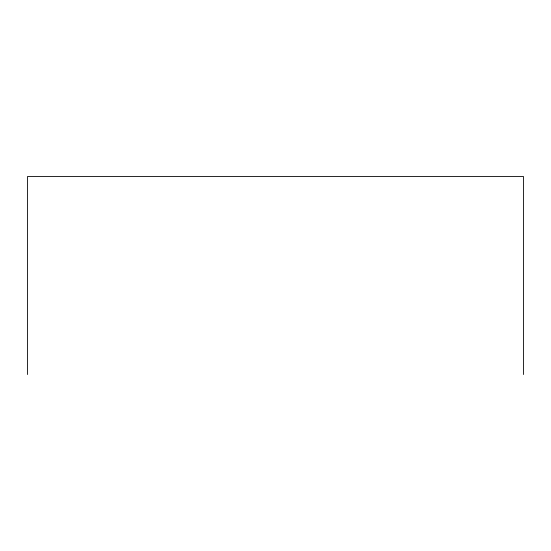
<?xml version="1.0" encoding="UTF-8"?>
<svg xmlns="http://www.w3.org/2000/svg" width="551" height="551" viewBox="0 0 551 551"><rect width="100%" height="100%" fill="white"/><g stroke="black" fill="none" stroke-linecap="round" stroke-linejoin="round"><path stroke-width="0.83" d="M523.45 374.522L523.45 176.478L27.55 176.478L27.55 374.522"/></g></svg>
